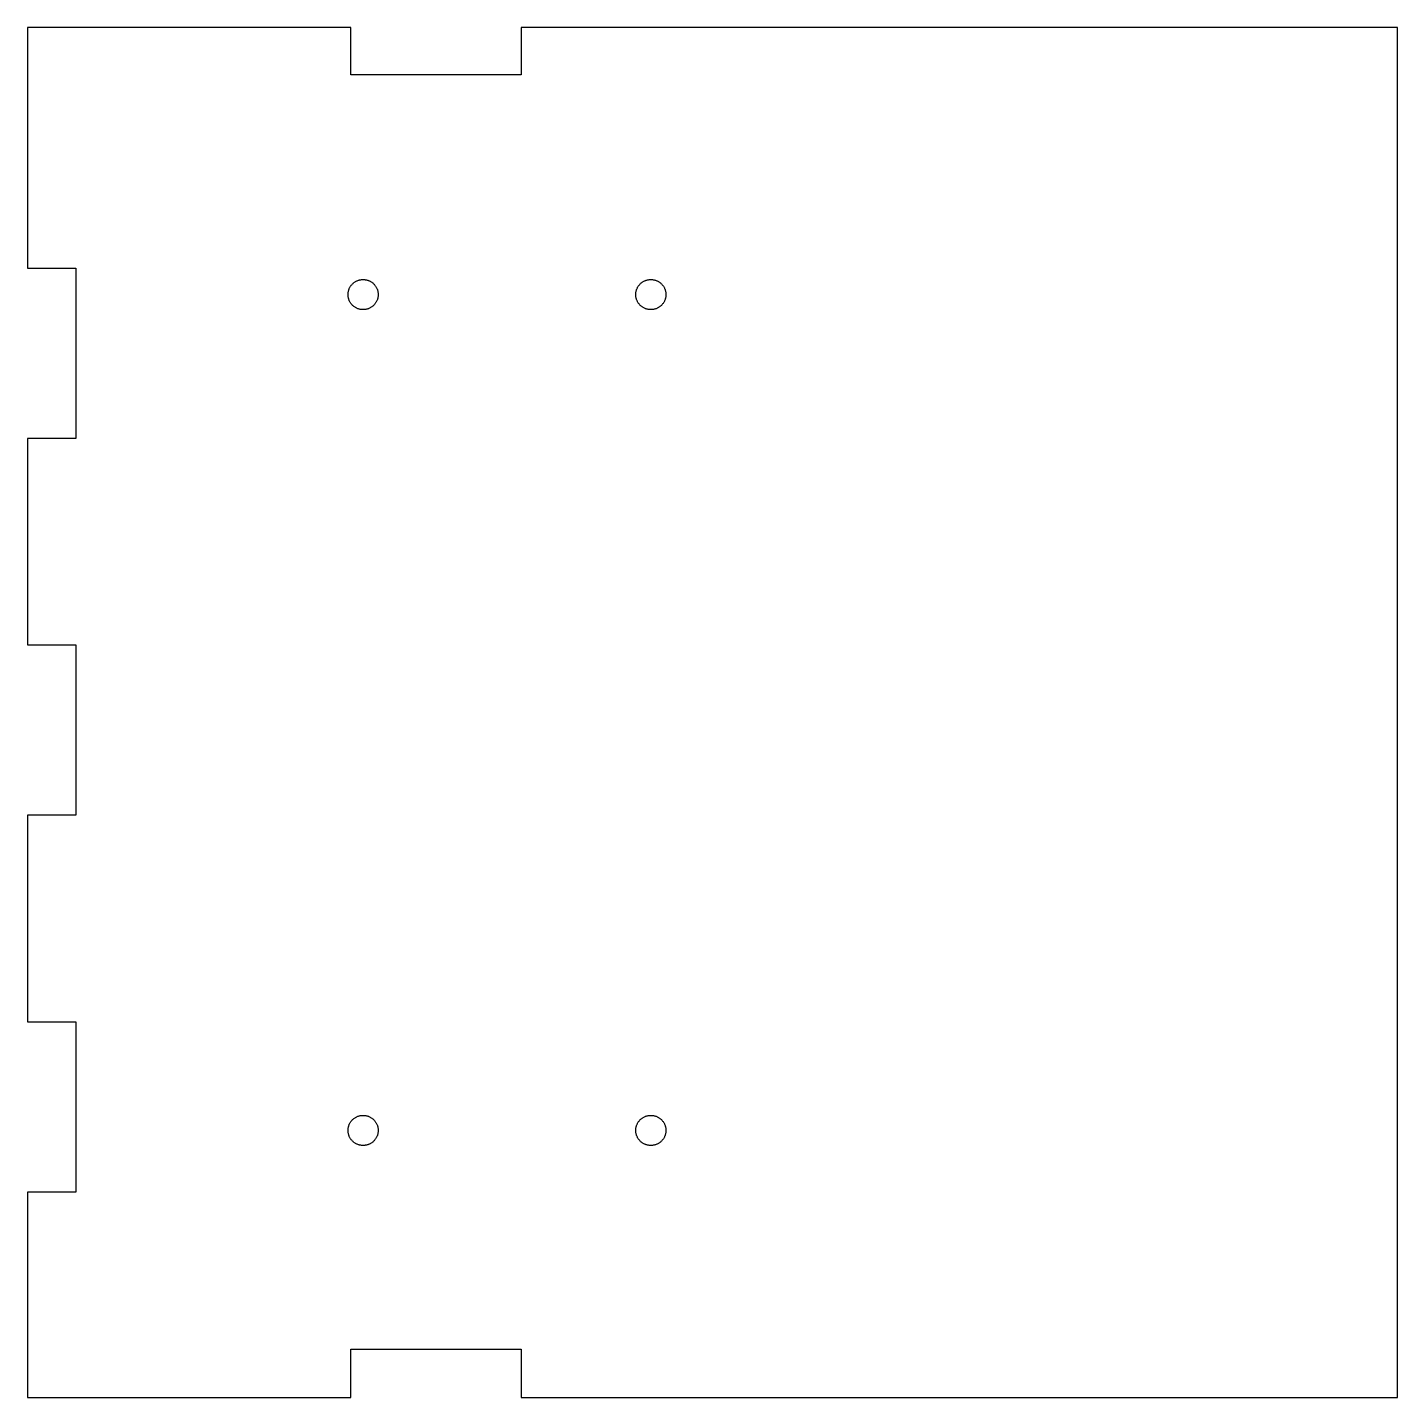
# Model space of a CAD drawing. Header units: metres. Extents: x -110 to 100, y -93 to 100.
# Drawn here: x 0 to 100, y 0 to 100 of the extents above; entities that cross this region are included whole.
import ezdxf

# ---------------------------------------------------------------- set-up
doc = ezdxf.new("R2010")
doc.units = ezdxf.units.M

msp = doc.modelspace()

# ---------------------------------------------------------------- linework, layer by layer
for p, q in [((23.6, 100), (0, 100)), ((0, 100), (0, 82.43)), ((23.6, 96.54), (23.6, 100)), ((100, 100), (36.03, 100)), ((36.03, 100), (36.03, 96.54)), ((100, 0), (100, 100)), ((36.03, 96.54), (23.6, 96.54)), ((0, 82.43), (3.53, 82.43)), ((3.53, 82.43), (3.53, 70)), ((23.5147, 80.9891), (23.5361, 81.0299)), ((23.5361, 81.0299), (23.5591, 81.0698)), ((23.5591, 81.0698), (23.5838, 81.1087)), ((23.5838, 81.1087), (23.6101, 81.1466)), ((23.6101, 81.1466), (23.6379, 81.1833)), ((23.6379, 81.1833), (23.6673, 81.2188)), ((23.6673, 81.2188), (23.6981, 81.253)), ((23.6981, 81.253), (23.7304, 81.2859)), ((23.7304, 81.2859), (23.7639, 81.3175)), ((23.7639, 81.3175), (23.7988, 81.3475)), ((23.7988, 81.3475), (23.8349, 81.3762)), ((23.8349, 81.3762), (23.8722, 81.4033)), ((23.8722, 81.4033), (23.9106, 81.4288)), ((23.9106, 81.4288), (23.95, 81.4526)), ((23.95, 81.4526), (23.9904, 81.4748)), ((23.9904, 81.4748), (24.0316, 81.4953)), ((24.0316, 81.4953), (24.0737, 81.514)), ((24.0737, 81.514), (24.1166, 81.531)), ((24.1166, 81.531), (24.1601, 81.5462)), ((24.1601, 81.5462), (24.2042, 81.5595)), ((24.2042, 81.5595), (24.2488, 81.5709)), ((24.2488, 81.5709), (24.2939, 81.5805)), ((24.2939, 81.5805), (24.3393, 81.5882)), ((24.3393, 81.5882), (24.385, 81.594)), ((24.385, 81.594), (24.4309, 81.5978)), ((24.4309, 81.5978), (24.477, 81.5997)), ((24.477, 81.5997), (24.523, 81.5997)), ((24.523, 81.5997), (24.5691, 81.5978)), ((24.5691, 81.5978), (24.615, 81.594)), ((24.615, 81.594), (24.6607, 81.5882)), ((24.6607, 81.5882), (24.7061, 81.5805)), ((24.7061, 81.5805), (24.7512, 81.5709)), ((24.7512, 81.5709), (24.7958, 81.5595)), ((24.7958, 81.5595), (24.8399, 81.5462)), ((24.8399, 81.5462), (24.8834, 81.531)), ((24.8834, 81.531), (24.9263, 81.514)), ((24.9263, 81.514), (24.9684, 81.4953)), ((24.9684, 81.4953), (25.0096, 81.4748)), ((25.0096, 81.4748), (25.05, 81.4526)), ((25.05, 81.4526), (25.0894, 81.4288)), ((25.0894, 81.4288), (25.1278, 81.4033)), ((25.1278, 81.4033), (25.1651, 81.3762)), ((25.1651, 81.3762), (25.2012, 81.3475)), ((25.2012, 81.3475), (25.236, 81.3175)), ((25.236, 81.3175), (25.2696, 81.2859)), ((25.2696, 81.2859), (25.3019, 81.253)), ((25.3019, 81.253), (25.3327, 81.2188)), ((25.3327, 81.2188), (25.3621, 81.1833)), ((25.3621, 81.1833), (25.3899, 81.1466)), ((25.3899, 81.1466), (25.4162, 81.1087)), ((25.4162, 81.1087), (25.4409, 81.0698)), ((25.4409, 81.0698), (25.4639, 81.0299)), ((25.4639, 81.0299), (25.4853, 80.9891)), ((44.5147, 80.9891), (44.5361, 81.0299)), ((44.5361, 81.0299), (44.5591, 81.0698)), ((44.5591, 81.0698), (44.5838, 81.1087)), ((44.5838, 81.1087), (44.6101, 81.1466)), ((44.6101, 81.1466), (44.6379, 81.1833)), ((44.6379, 81.1833), (44.6673, 81.2188)), ((44.6673, 81.2188), (44.6981, 81.253)), ((44.6981, 81.253), (44.7304, 81.2859)), ((44.7304, 81.2859), (44.7639, 81.3175)), ((44.7639, 81.3175), (44.7988, 81.3475)), ((44.7988, 81.3475), (44.8349, 81.3762)), ((44.8349, 81.3762), (44.8722, 81.4033)), ((44.8722, 81.4033), (44.9106, 81.4288)), ((44.9106, 81.4288), (44.95, 81.4526)), ((44.95, 81.4526), (44.9904, 81.4748)), ((44.9904, 81.4748), (45.0316, 81.4953)), ((45.0316, 81.4953), (45.0737, 81.514)), ((45.0737, 81.514), (45.1166, 81.531)), ((45.1166, 81.531), (45.1601, 81.5462)), ((45.1601, 81.5462), (45.2042, 81.5595)), ((45.2042, 81.5595), (45.2488, 81.5709)), ((45.2488, 81.5709), (45.2939, 81.5805)), ((45.2939, 81.5805), (45.3393, 81.5882)), ((45.3393, 81.5882), (45.385, 81.594)), ((45.385, 81.594), (45.4309, 81.5978)), ((45.4309, 81.5978), (45.477, 81.5997)), ((45.477, 81.5997), (45.523, 81.5997)), ((45.523, 81.5997), (45.5691, 81.5978)), ((45.5691, 81.5978), (45.615, 81.594)), ((45.615, 81.594), (45.6607, 81.5882)), ((45.6607, 81.5882), (45.7061, 81.5805)), ((45.7061, 81.5805), (45.7512, 81.5709)), ((45.7512, 81.5709), (45.7958, 81.5595)), ((45.7958, 81.5595), (45.8399, 81.5462)), ((45.8399, 81.5462), (45.8834, 81.531)), ((45.8834, 81.531), (45.9263, 81.514)), ((45.9263, 81.514), (45.9684, 81.4953)), ((45.9684, 81.4953), (46.0096, 81.4748)), ((46.0096, 81.4748), (46.05, 81.4526)), ((46.05, 81.4526), (46.0894, 81.4288)), ((46.0894, 81.4288), (46.1278, 81.4033)), ((46.1278, 81.4033), (46.1651, 81.3762)), ((46.1651, 81.3762), (46.2012, 81.3475)), ((46.2012, 81.3475), (46.236, 81.3175)), ((46.236, 81.3175), (46.2696, 81.2859)), ((46.2696, 81.2859), (46.3019, 81.253)), ((46.3019, 81.253), (46.3327, 81.2188)), ((46.3327, 81.2188), (46.3621, 81.1833)), ((46.3621, 81.1833), (46.3899, 81.1466)), ((46.3899, 81.1466), (46.4162, 81.1087)), ((46.4162, 81.1087), (46.4409, 81.0698)), ((46.4409, 81.0698), (46.4639, 81.0299)), ((46.4639, 81.0299), (46.4853, 80.9891)), ((23.4, 80.5), (23.401, 80.5461)), ((23.401, 80.4539), (23.4, 80.5)), ((23.401, 80.5461), (23.4039, 80.592)), ((23.4039, 80.4079), (23.401, 80.4539)), ((23.4039, 80.592), (23.4087, 80.6379)), ((23.4087, 80.3621), (23.4039, 80.4079)), ((23.4087, 80.6379), (23.4154, 80.6834)), ((23.4154, 80.3165), (23.4087, 80.3621)), ((23.4154, 80.6834), (23.424, 80.7287)), ((23.424, 80.2713), (23.4154, 80.3165)), ((23.424, 80.7287), (23.4346, 80.7735)), ((23.4346, 80.2264), (23.424, 80.2713)), ((23.4346, 80.7735), (23.4469, 80.8179)), ((23.4469, 80.1821), (23.4346, 80.2264)), ((23.4469, 80.8179), (23.4612, 80.8617)), ((23.4612, 80.1382), (23.4469, 80.1821)), ((23.4612, 80.8617), (23.4772, 80.9049)), ((23.4772, 80.0951), (23.4612, 80.1382)), ((23.4772, 80.9049), (23.4951, 80.9474)), ((23.4951, 80.0526), (23.4772, 80.0951)), ((23.4951, 80.9474), (23.5147, 80.9891)), ((23.5147, 80.0109), (23.4951, 80.0526)), ((23.5361, 79.9701), (23.5147, 80.0109)), ((25.4853, 80.0109), (25.4639, 79.9701)), ((25.4853, 80.9891), (25.5049, 80.9474)), ((25.5049, 80.0526), (25.4853, 80.0109)), ((25.5049, 80.9474), (25.5228, 80.9049)), ((25.5228, 80.0951), (25.5049, 80.0526)), ((25.5228, 80.9049), (25.5388, 80.8617)), ((25.5388, 80.1382), (25.5228, 80.0951)), ((25.5388, 80.8617), (25.553, 80.8179)), ((25.553, 80.1821), (25.5388, 80.1382)), ((25.553, 80.8179), (25.5654, 80.7735)), ((25.5654, 80.2264), (25.553, 80.1821)), ((25.5654, 80.7735), (25.576, 80.7287)), ((25.576, 80.2713), (25.5654, 80.2264)), ((25.576, 80.7287), (25.5846, 80.6834)), ((25.5846, 80.3165), (25.576, 80.2713)), ((25.5846, 80.6834), (25.5913, 80.6379)), ((25.5913, 80.3621), (25.5846, 80.3165)), ((25.5913, 80.6379), (25.5961, 80.592)), ((25.5961, 80.4079), (25.5913, 80.3621)), ((25.5961, 80.592), (25.599, 80.5461)), ((25.599, 80.4539), (25.5961, 80.4079)), ((25.599, 80.5461), (25.6, 80.5)), ((25.6, 80.5), (25.599, 80.4539)), ((44.4, 80.5), (44.401, 80.5461)), ((44.401, 80.4539), (44.4, 80.5)), ((44.401, 80.5461), (44.4039, 80.592)), ((44.4039, 80.4079), (44.401, 80.4539)), ((44.4039, 80.592), (44.4087, 80.6379)), ((44.4087, 80.3621), (44.4039, 80.4079)), ((44.4087, 80.6379), (44.4154, 80.6834)), ((44.4154, 80.3165), (44.4087, 80.3621)), ((44.4154, 80.6834), (44.424, 80.7287)), ((44.424, 80.2713), (44.4154, 80.3165)), ((44.424, 80.7287), (44.4346, 80.7735)), ((44.4346, 80.2264), (44.424, 80.2713)), ((44.4346, 80.7735), (44.4469, 80.8179)), ((44.4469, 80.1821), (44.4346, 80.2264)), ((44.4469, 80.8179), (44.4612, 80.8617)), ((44.4612, 80.1382), (44.4469, 80.1821)), ((44.4612, 80.8617), (44.4772, 80.9049)), ((44.4772, 80.0951), (44.4612, 80.1382)), ((44.4772, 80.9049), (44.4951, 80.9474)), ((44.4951, 80.0526), (44.4772, 80.0951)), ((44.4951, 80.9474), (44.5147, 80.9891)), ((44.5147, 80.0109), (44.4951, 80.0526)), ((44.5361, 79.9701), (44.5147, 80.0109)), ((46.4853, 80.0109), (46.4639, 79.9701)), ((46.4853, 80.9891), (46.5049, 80.9474)), ((46.5049, 80.0526), (46.4853, 80.0109)), ((46.5049, 80.9474), (46.5228, 80.9049)), ((46.5228, 80.0951), (46.5049, 80.0526)), ((46.5228, 80.9049), (46.5388, 80.8617)), ((46.5388, 80.1382), (46.5228, 80.0951)), ((46.5388, 80.8617), (46.553, 80.8179)), ((46.553, 80.1821), (46.5388, 80.1382)), ((46.553, 80.8179), (46.5654, 80.7735)), ((46.5654, 80.2264), (46.553, 80.1821)), ((46.5654, 80.7735), (46.576, 80.7287)), ((46.576, 80.2713), (46.5654, 80.2264)), ((46.576, 80.7287), (46.5846, 80.6834)), ((46.5846, 80.3165), (46.576, 80.2713)), ((46.5846, 80.6834), (46.5913, 80.6379)), ((46.5913, 80.3621), (46.5846, 80.3165)), ((46.5913, 80.6379), (46.5961, 80.592)), ((46.5961, 80.4079), (46.5913, 80.3621)), ((46.5961, 80.592), (46.599, 80.5461)), ((46.599, 80.4539), (46.5961, 80.4079)), ((46.599, 80.5461), (46.6, 80.5)), ((46.6, 80.5), (46.599, 80.4539)), ((23.5591, 79.9302), (23.5361, 79.9701)), ((23.5838, 79.8913), (23.5591, 79.9302)), ((23.6101, 79.8534), (23.5838, 79.8913)), ((23.6379, 79.8167), (23.6101, 79.8534)), ((23.6673, 79.7812), (23.6379, 79.8167)), ((23.6981, 79.747), (23.6673, 79.7812)), ((23.7304, 79.7141), (23.6981, 79.747)), ((23.7639, 79.6825), (23.7304, 79.7141)), ((23.7988, 79.6524), (23.7639, 79.6825)), ((23.8349, 79.6238), (23.7988, 79.6524)), ((23.8722, 79.5967), (23.8349, 79.6238)), ((23.9106, 79.5712), (23.8722, 79.5967)), ((23.95, 79.5474), (23.9106, 79.5712)), ((23.9904, 79.5252), (23.95, 79.5474)), ((24.0316, 79.5047), (23.9904, 79.5252)), ((24.0737, 79.4859), (24.0316, 79.5047)), ((24.1166, 79.469), (24.0737, 79.4859)), ((24.1601, 79.4538), (24.1166, 79.469)), ((24.2042, 79.4405), (24.1601, 79.4538)), ((24.2488, 79.4291), (24.2042, 79.4405)), ((24.2939, 79.4195), (24.2488, 79.4291)), ((24.3393, 79.4118), (24.2939, 79.4195)), ((24.385, 79.406), (24.3393, 79.4118)), ((24.4309, 79.4022), (24.385, 79.406)), ((24.477, 79.4002), (24.4309, 79.4022)), ((24.523, 79.4002), (24.477, 79.4002)), ((24.5691, 79.4022), (24.523, 79.4002)), ((24.615, 79.406), (24.5691, 79.4022)), ((24.6607, 79.4118), (24.615, 79.406)), ((24.7061, 79.4195), (24.6607, 79.4118)), ((24.7512, 79.4291), (24.7061, 79.4195)), ((24.7958, 79.4405), (24.7512, 79.4291)), ((24.8399, 79.4538), (24.7958, 79.4405)), ((24.8834, 79.469), (24.8399, 79.4538)), ((24.9263, 79.4859), (24.8834, 79.469)), ((24.9684, 79.5047), (24.9263, 79.4859)), ((25.0096, 79.5252), (24.9684, 79.5047)), ((25.05, 79.5474), (25.0096, 79.5252)), ((25.0894, 79.5712), (25.05, 79.5474)), ((25.1278, 79.5967), (25.0894, 79.5712)), ((25.1651, 79.6238), (25.1278, 79.5967)), ((25.2012, 79.6524), (25.1651, 79.6238)), ((25.236, 79.6825), (25.2012, 79.6524)), ((25.2696, 79.7141), (25.236, 79.6825)), ((25.3019, 79.747), (25.2696, 79.7141)), ((25.3327, 79.7812), (25.3019, 79.747)), ((25.3621, 79.8167), (25.3327, 79.7812)), ((25.3899, 79.8534), (25.3621, 79.8167)), ((25.4162, 79.8913), (25.3899, 79.8534)), ((25.4409, 79.9302), (25.4162, 79.8913)), ((25.4639, 79.9701), (25.4409, 79.9302)), ((44.5591, 79.9302), (44.5361, 79.9701)), ((44.5838, 79.8913), (44.5591, 79.9302)), ((44.6101, 79.8534), (44.5838, 79.8913)), ((44.6379, 79.8167), (44.6101, 79.8534)), ((44.6673, 79.7812), (44.6379, 79.8167)), ((44.6981, 79.747), (44.6673, 79.7812)), ((44.7304, 79.7141), (44.6981, 79.747)), ((44.7639, 79.6825), (44.7304, 79.7141)), ((44.7988, 79.6524), (44.7639, 79.6825)), ((44.8349, 79.6238), (44.7988, 79.6524)), ((44.8722, 79.5967), (44.8349, 79.6238)), ((44.9106, 79.5712), (44.8722, 79.5967)), ((44.95, 79.5474), (44.9106, 79.5712)), ((44.9904, 79.5252), (44.95, 79.5474)), ((45.0316, 79.5047), (44.9904, 79.5252)), ((45.0737, 79.4859), (45.0316, 79.5047)), ((45.1166, 79.469), (45.0737, 79.4859)), ((45.1601, 79.4538), (45.1166, 79.469)), ((45.2042, 79.4405), (45.1601, 79.4538)), ((45.2488, 79.4291), (45.2042, 79.4405)), ((45.2939, 79.4195), (45.2488, 79.4291)), ((45.3393, 79.4118), (45.2939, 79.4195)), ((45.385, 79.406), (45.3393, 79.4118)), ((45.4309, 79.4022), (45.385, 79.406)), ((45.477, 79.4002), (45.4309, 79.4022)), ((45.523, 79.4002), (45.477, 79.4002)), ((45.5691, 79.4022), (45.523, 79.4002)), ((45.615, 79.406), (45.5691, 79.4022)), ((45.6607, 79.4118), (45.615, 79.406)), ((45.7061, 79.4195), (45.6607, 79.4118)), ((45.7512, 79.4291), (45.7061, 79.4195)), ((45.7958, 79.4405), (45.7512, 79.4291)), ((45.8399, 79.4538), (45.7958, 79.4405)), ((45.8834, 79.469), (45.8399, 79.4538)), ((45.9263, 79.4859), (45.8834, 79.469)), ((45.9684, 79.5047), (45.9263, 79.4859)), ((46.0096, 79.5252), (45.9684, 79.5047)), ((46.05, 79.5474), (46.0096, 79.5252)), ((46.0894, 79.5712), (46.05, 79.5474)), ((46.1278, 79.5967), (46.0894, 79.5712)), ((46.1651, 79.6238), (46.1278, 79.5967)), ((46.2012, 79.6524), (46.1651, 79.6238)), ((46.236, 79.6825), (46.2012, 79.6524)), ((46.2696, 79.7141), (46.236, 79.6825)), ((46.3019, 79.747), (46.2696, 79.7141)), ((46.3327, 79.7812), (46.3019, 79.747)), ((46.3621, 79.8167), (46.3327, 79.7812)), ((46.3899, 79.8534), (46.3621, 79.8167)), ((46.4162, 79.8913), (46.3899, 79.8534)), ((46.4409, 79.9302), (46.4162, 79.8913)), ((46.4639, 79.9701), (46.4409, 79.9302)), ((3.53, 70), (0, 70)), ((0, 70), (0, 54.93)), ((0, 54.93), (3.53, 54.93)), ((3.53, 54.93), (3.53, 42.5)), ((3.53, 42.5), (0, 42.5)), ((0, 42.5), (0, 27.43)), ((0, 27.43), (3.53, 27.43)), ((3.53, 27.43), (3.53, 15)), ((23.5147, 19.9891), (23.5361, 20.0299)), ((23.5361, 20.0299), (23.5591, 20.0698)), ((23.5591, 20.0698), (23.5838, 20.1087)), ((23.5838, 20.1087), (23.6101, 20.1466)), ((23.6101, 20.1466), (23.6379, 20.1833)), ((23.6379, 20.1833), (23.6673, 20.2188)), ((23.6673, 20.2188), (23.6981, 20.253)), ((23.6981, 20.253), (23.7304, 20.2859)), ((23.7304, 20.2859), (23.7639, 20.3175)), ((23.7639, 20.3175), (23.7988, 20.3475)), ((23.7988, 20.3475), (23.8349, 20.3762)), ((23.8349, 20.3762), (23.8722, 20.4033)), ((23.8722, 20.4033), (23.9106, 20.4288)), ((23.9106, 20.4288), (23.95, 20.4526)), ((23.95, 20.4526), (23.9904, 20.4748)), ((23.9904, 20.4748), (24.0316, 20.4953)), ((24.0316, 20.4953), (24.0737, 20.514)), ((24.0737, 20.514), (24.1166, 20.531)), ((24.1166, 20.531), (24.1601, 20.5462)), ((24.1601, 20.5462), (24.2042, 20.5595)), ((24.2042, 20.5595), (24.2488, 20.5709)), ((24.2488, 20.5709), (24.2939, 20.5805)), ((24.2939, 20.5805), (24.3393, 20.5882)), ((24.3393, 20.5882), (24.385, 20.594)), ((24.385, 20.594), (24.4309, 20.5978)), ((24.4309, 20.5978), (24.477, 20.5997)), ((24.477, 20.5997), (24.523, 20.5997)), ((24.523, 20.5997), (24.5691, 20.5978)), ((24.5691, 20.5978), (24.615, 20.594)), ((24.615, 20.594), (24.6607, 20.5882)), ((24.6607, 20.5882), (24.7061, 20.5805)), ((24.7061, 20.5805), (24.7512, 20.5709)), ((24.7512, 20.5709), (24.7958, 20.5595)), ((24.7958, 20.5595), (24.8399, 20.5462)), ((24.8399, 20.5462), (24.8834, 20.531)), ((24.8834, 20.531), (24.9263, 20.514)), ((24.9263, 20.514), (24.9684, 20.4953)), ((24.9684, 20.4953), (25.0096, 20.4748)), ((25.0096, 20.4748), (25.05, 20.4526)), ((25.05, 20.4526), (25.0894, 20.4288)), ((25.0894, 20.4288), (25.1278, 20.4033)), ((25.1278, 20.4033), (25.1651, 20.3762)), ((25.1651, 20.3762), (25.2012, 20.3475)), ((25.2012, 20.3475), (25.236, 20.3175)), ((25.236, 20.3175), (25.2696, 20.2859)), ((25.2696, 20.2859), (25.3019, 20.253)), ((25.3019, 20.253), (25.3327, 20.2188)), ((25.3327, 20.2188), (25.3621, 20.1833)), ((25.3621, 20.1833), (25.3899, 20.1466)), ((25.3899, 20.1466), (25.4162, 20.1087)), ((25.4162, 20.1087), (25.4409, 20.0698)), ((25.4409, 20.0698), (25.4639, 20.0299)), ((25.4639, 20.0299), (25.4853, 19.9891)), ((44.5147, 19.9891), (44.5361, 20.0299)), ((44.5361, 20.0299), (44.5591, 20.0698)), ((44.5591, 20.0698), (44.5838, 20.1087)), ((44.5838, 20.1087), (44.6101, 20.1466)), ((44.6101, 20.1466), (44.6379, 20.1833)), ((44.6379, 20.1833), (44.6673, 20.2188)), ((44.6673, 20.2188), (44.6981, 20.253)), ((44.6981, 20.253), (44.7304, 20.2859)), ((44.7304, 20.2859), (44.7639, 20.3175)), ((44.7639, 20.3175), (44.7988, 20.3475)), ((44.7988, 20.3475), (44.8349, 20.3762)), ((44.8349, 20.3762), (44.8722, 20.4033)), ((44.8722, 20.4033), (44.9106, 20.4288)), ((44.9106, 20.4288), (44.95, 20.4526)), ((44.95, 20.4526), (44.9904, 20.4748)), ((44.9904, 20.4748), (45.0316, 20.4953)), ((45.0316, 20.4953), (45.0737, 20.514)), ((45.0737, 20.514), (45.1166, 20.531)), ((45.1166, 20.531), (45.1601, 20.5462)), ((45.1601, 20.5462), (45.2042, 20.5595)), ((45.2042, 20.5595), (45.2488, 20.5709)), ((45.2488, 20.5709), (45.2939, 20.5805)), ((45.2939, 20.5805), (45.3393, 20.5882)), ((45.3393, 20.5882), (45.385, 20.594)), ((45.385, 20.594), (45.4309, 20.5978)), ((45.4309, 20.5978), (45.477, 20.5997)), ((45.477, 20.5997), (45.523, 20.5997)), ((45.523, 20.5997), (45.5691, 20.5978)), ((45.5691, 20.5978), (45.615, 20.594)), ((45.615, 20.594), (45.6607, 20.5882)), ((45.6607, 20.5882), (45.7061, 20.5805)), ((45.7061, 20.5805), (45.7512, 20.5709)), ((45.7512, 20.5709), (45.7958, 20.5595)), ((45.7958, 20.5595), (45.8399, 20.5462)), ((45.8399, 20.5462), (45.8834, 20.531)), ((45.8834, 20.531), (45.9263, 20.514)), ((45.9263, 20.514), (45.9684, 20.4953)), ((45.9684, 20.4953), (46.0096, 20.4748)), ((46.0096, 20.4748), (46.05, 20.4526)), ((46.05, 20.4526), (46.0894, 20.4288)), ((46.0894, 20.4288), (46.1278, 20.4033)), ((46.1278, 20.4033), (46.1651, 20.3762)), ((46.1651, 20.3762), (46.2012, 20.3475)), ((46.2012, 20.3475), (46.236, 20.3175)), ((46.236, 20.3175), (46.2696, 20.2859)), ((46.2696, 20.2859), (46.3019, 20.253)), ((46.3019, 20.253), (46.3327, 20.2188)), ((46.3327, 20.2188), (46.3621, 20.1833)), ((46.3621, 20.1833), (46.3899, 20.1466)), ((46.3899, 20.1466), (46.4162, 20.1087)), ((46.4162, 20.1087), (46.4409, 20.0698)), ((46.4409, 20.0698), (46.4639, 20.0299)), ((46.4639, 20.0299), (46.4853, 19.9891)), ((23.4, 19.5), (23.401, 19.5461)), ((23.401, 19.4539), (23.4, 19.5)), ((23.401, 19.5461), (23.4039, 19.592)), ((23.4039, 19.4079), (23.401, 19.4539)), ((23.4039, 19.592), (23.4087, 19.6379)), ((23.4087, 19.3621), (23.4039, 19.4079)), ((23.4087, 19.6379), (23.4154, 19.6834)), ((23.4154, 19.3165), (23.4087, 19.3621)), ((23.4154, 19.6834), (23.424, 19.7287)), ((23.424, 19.2713), (23.4154, 19.3165)), ((23.424, 19.7287), (23.4346, 19.7735)), ((23.4346, 19.2264), (23.424, 19.2713)), ((23.4346, 19.7735), (23.4469, 19.8179)), ((23.4469, 19.1821), (23.4346, 19.2264)), ((23.4469, 19.8179), (23.4612, 19.8617)), ((23.4612, 19.1382), (23.4469, 19.1821)), ((23.4612, 19.8617), (23.4772, 19.9049)), ((23.4772, 19.0951), (23.4612, 19.1382)), ((23.4772, 19.9049), (23.4951, 19.9474)), ((23.4951, 19.0526), (23.4772, 19.0951)), ((23.4951, 19.9474), (23.5147, 19.9891)), ((23.5147, 19.0109), (23.4951, 19.0526)), ((23.5361, 18.9701), (23.5147, 19.0109)), ((25.4853, 19.0109), (25.4639, 18.9701)), ((25.4853, 19.9891), (25.5049, 19.9474)), ((25.5049, 19.0526), (25.4853, 19.0109)), ((25.5049, 19.9474), (25.5228, 19.9049)), ((25.5228, 19.0951), (25.5049, 19.0526)), ((25.5228, 19.9049), (25.5388, 19.8617)), ((25.5388, 19.1382), (25.5228, 19.0951)), ((25.5388, 19.8617), (25.553, 19.8179)), ((25.553, 19.1821), (25.5388, 19.1382)), ((25.553, 19.8179), (25.5654, 19.7735)), ((25.5654, 19.2264), (25.553, 19.1821)), ((25.5654, 19.7735), (25.576, 19.7287)), ((25.576, 19.2713), (25.5654, 19.2264)), ((25.576, 19.7287), (25.5846, 19.6834)), ((25.5846, 19.3165), (25.576, 19.2713)), ((25.5846, 19.6834), (25.5913, 19.6379)), ((25.5913, 19.3621), (25.5846, 19.3165)), ((25.5913, 19.6379), (25.5961, 19.592)), ((25.5961, 19.4079), (25.5913, 19.3621)), ((25.5961, 19.592), (25.599, 19.5461)), ((25.599, 19.4539), (25.5961, 19.4079)), ((25.599, 19.5461), (25.6, 19.5)), ((25.6, 19.5), (25.599, 19.4539)), ((44.4, 19.5), (44.401, 19.5461)), ((44.401, 19.4539), (44.4, 19.5)), ((44.401, 19.5461), (44.4039, 19.592)), ((44.4039, 19.4079), (44.401, 19.4539)), ((44.4039, 19.592), (44.4087, 19.6379)), ((44.4087, 19.3621), (44.4039, 19.4079)), ((44.4087, 19.6379), (44.4154, 19.6834)), ((44.4154, 19.3165), (44.4087, 19.3621)), ((44.4154, 19.6834), (44.424, 19.7287)), ((44.424, 19.2713), (44.4154, 19.3165)), ((44.424, 19.7287), (44.4346, 19.7735)), ((44.4346, 19.2264), (44.424, 19.2713)), ((44.4346, 19.7735), (44.4469, 19.8179)), ((44.4469, 19.1821), (44.4346, 19.2264)), ((44.4469, 19.8179), (44.4612, 19.8617)), ((44.4612, 19.1382), (44.4469, 19.1821)), ((44.4612, 19.8617), (44.4772, 19.9049)), ((44.4772, 19.0951), (44.4612, 19.1382)), ((44.4772, 19.9049), (44.4951, 19.9474)), ((44.4951, 19.0526), (44.4772, 19.0951)), ((44.4951, 19.9474), (44.5147, 19.9891)), ((44.5147, 19.0109), (44.4951, 19.0526)), ((44.5361, 18.9701), (44.5147, 19.0109)), ((46.4853, 19.0109), (46.4639, 18.9701)), ((46.4853, 19.9891), (46.5049, 19.9474)), ((46.5049, 19.0526), (46.4853, 19.0109)), ((46.5049, 19.9474), (46.5228, 19.9049)), ((46.5228, 19.0951), (46.5049, 19.0526)), ((46.5228, 19.9049), (46.5388, 19.8617)), ((46.5388, 19.1382), (46.5228, 19.0951)), ((46.5388, 19.8617), (46.553, 19.8179)), ((46.553, 19.1821), (46.5388, 19.1382)), ((46.553, 19.8179), (46.5654, 19.7735)), ((46.5654, 19.2264), (46.553, 19.1821)), ((46.5654, 19.7735), (46.576, 19.7287)), ((46.576, 19.2713), (46.5654, 19.2264)), ((46.576, 19.7287), (46.5846, 19.6834)), ((46.5846, 19.3165), (46.576, 19.2713)), ((46.5846, 19.6834), (46.5913, 19.6379)), ((46.5913, 19.3621), (46.5846, 19.3165)), ((46.5913, 19.6379), (46.5961, 19.592)), ((46.5961, 19.4079), (46.5913, 19.3621)), ((46.5961, 19.592), (46.599, 19.5461)), ((46.599, 19.4539), (46.5961, 19.4079)), ((46.599, 19.5461), (46.6, 19.5)), ((46.6, 19.5), (46.599, 19.4539)), ((23.5591, 18.9302), (23.5361, 18.9701)), ((23.5838, 18.8913), (23.5591, 18.9302)), ((23.6101, 18.8534), (23.5838, 18.8913)), ((23.6379, 18.8167), (23.6101, 18.8534)), ((23.6673, 18.7812), (23.6379, 18.8167)), ((23.6981, 18.747), (23.6673, 18.7812)), ((23.7304, 18.7141), (23.6981, 18.747)), ((23.7639, 18.6825), (23.7304, 18.7141)), ((23.7988, 18.6524), (23.7639, 18.6825)), ((23.8349, 18.6238), (23.7988, 18.6524)), ((23.8722, 18.5967), (23.8349, 18.6238)), ((23.9106, 18.5712), (23.8722, 18.5967)), ((23.95, 18.5474), (23.9106, 18.5712)), ((23.9904, 18.5252), (23.95, 18.5474)), ((24.0316, 18.5047), (23.9904, 18.5252)), ((24.0737, 18.4859), (24.0316, 18.5047)), ((24.1166, 18.469), (24.0737, 18.4859)), ((24.1601, 18.4538), (24.1166, 18.469)), ((24.2042, 18.4405), (24.1601, 18.4538)), ((24.2488, 18.4291), (24.2042, 18.4405)), ((24.2939, 18.4195), (24.2488, 18.4291)), ((24.3393, 18.4118), (24.2939, 18.4195)), ((24.385, 18.406), (24.3393, 18.4118)), ((24.4309, 18.4022), (24.385, 18.406)), ((24.477, 18.4002), (24.4309, 18.4022)), ((24.523, 18.4002), (24.477, 18.4002)), ((24.5691, 18.4022), (24.523, 18.4002)), ((24.615, 18.406), (24.5691, 18.4022)), ((24.6607, 18.4118), (24.615, 18.406)), ((24.7061, 18.4195), (24.6607, 18.4118)), ((24.7512, 18.4291), (24.7061, 18.4195)), ((24.7958, 18.4405), (24.7512, 18.4291)), ((24.8399, 18.4538), (24.7958, 18.4405)), ((24.8834, 18.469), (24.8399, 18.4538)), ((24.9263, 18.4859), (24.8834, 18.469)), ((24.9684, 18.5047), (24.9263, 18.4859)), ((25.0096, 18.5252), (24.9684, 18.5047)), ((25.05, 18.5474), (25.0096, 18.5252)), ((25.0894, 18.5712), (25.05, 18.5474)), ((25.1278, 18.5967), (25.0894, 18.5712)), ((25.1651, 18.6238), (25.1278, 18.5967)), ((25.2012, 18.6524), (25.1651, 18.6238)), ((25.236, 18.6825), (25.2012, 18.6524)), ((25.2696, 18.7141), (25.236, 18.6825)), ((25.3019, 18.747), (25.2696, 18.7141)), ((25.3327, 18.7812), (25.3019, 18.747)), ((25.3621, 18.8167), (25.3327, 18.7812)), ((25.3899, 18.8534), (25.3621, 18.8167)), ((25.4162, 18.8913), (25.3899, 18.8534)), ((25.4409, 18.9302), (25.4162, 18.8913)), ((25.4639, 18.9701), (25.4409, 18.9302)), ((44.5591, 18.9302), (44.5361, 18.9701)), ((44.5838, 18.8913), (44.5591, 18.9302)), ((44.6101, 18.8534), (44.5838, 18.8913)), ((44.6379, 18.8167), (44.6101, 18.8534)), ((44.6673, 18.7812), (44.6379, 18.8167)), ((44.6981, 18.747), (44.6673, 18.7812)), ((44.7304, 18.7141), (44.6981, 18.747)), ((44.7639, 18.6825), (44.7304, 18.7141)), ((44.7988, 18.6524), (44.7639, 18.6825)), ((44.8349, 18.6238), (44.7988, 18.6524)), ((44.8722, 18.5967), (44.8349, 18.6238)), ((44.9106, 18.5712), (44.8722, 18.5967)), ((44.95, 18.5474), (44.9106, 18.5712)), ((44.9904, 18.5252), (44.95, 18.5474)), ((45.0316, 18.5047), (44.9904, 18.5252)), ((45.0737, 18.4859), (45.0316, 18.5047)), ((45.1166, 18.469), (45.0737, 18.4859)), ((45.1601, 18.4538), (45.1166, 18.469)), ((45.2042, 18.4405), (45.1601, 18.4538)), ((45.2488, 18.4291), (45.2042, 18.4405)), ((45.2939, 18.4195), (45.2488, 18.4291)), ((45.3393, 18.4118), (45.2939, 18.4195)), ((45.385, 18.406), (45.3393, 18.4118)), ((45.4309, 18.4022), (45.385, 18.406)), ((45.477, 18.4002), (45.4309, 18.4022)), ((45.523, 18.4002), (45.477, 18.4002)), ((45.5691, 18.4022), (45.523, 18.4002)), ((45.615, 18.406), (45.5691, 18.4022)), ((45.6607, 18.4118), (45.615, 18.406)), ((45.7061, 18.4195), (45.6607, 18.4118)), ((45.7512, 18.4291), (45.7061, 18.4195)), ((45.7958, 18.4405), (45.7512, 18.4291)), ((45.8399, 18.4538), (45.7958, 18.4405)), ((45.8834, 18.469), (45.8399, 18.4538)), ((45.9263, 18.4859), (45.8834, 18.469)), ((45.9684, 18.5047), (45.9263, 18.4859)), ((46.0096, 18.5252), (45.9684, 18.5047)), ((46.05, 18.5474), (46.0096, 18.5252)), ((46.0894, 18.5712), (46.05, 18.5474)), ((46.1278, 18.5967), (46.0894, 18.5712)), ((46.1651, 18.6238), (46.1278, 18.5967)), ((46.2012, 18.6524), (46.1651, 18.6238)), ((46.236, 18.6825), (46.2012, 18.6524)), ((46.2696, 18.7141), (46.236, 18.6825)), ((46.3019, 18.747), (46.2696, 18.7141)), ((46.3327, 18.7812), (46.3019, 18.747)), ((46.3621, 18.8167), (46.3327, 18.7812)), ((46.3899, 18.8534), (46.3621, 18.8167)), ((46.4162, 18.8913), (46.3899, 18.8534)), ((46.4409, 18.9302), (46.4162, 18.8913)), ((46.4639, 18.9701), (46.4409, 18.9302)), ((3.53, 15), (0, 15)), ((0, 15), (0, 0)), ((23.6, 3.53), (36.03, 3.53)), ((23.6, 0), (23.6, 3.53)), ((36.03, 3.53), (36.03, 0)), ((0, 0), (23.6, 0)), ((36.03, 0), (100, 0))]:
    msp.add_line(p, q)

doc.saveas('drawing.dxf')
